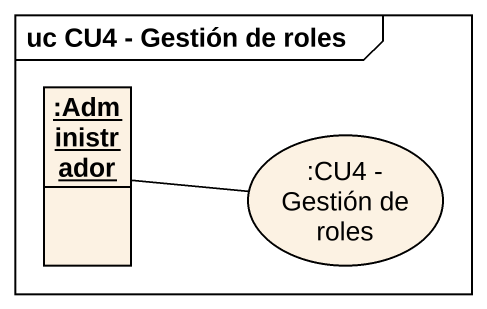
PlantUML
@startuml
mainframe uc CU4 - Gestión de roles
allowmixing
hide circle
hide empty members
object ":Administrador" as Administrador
usecase ":CU4 - Gestión de roles" as CU4_Gestión_de_roles
CU4_Gestión_de_roles -left- Administrador
@enduml
